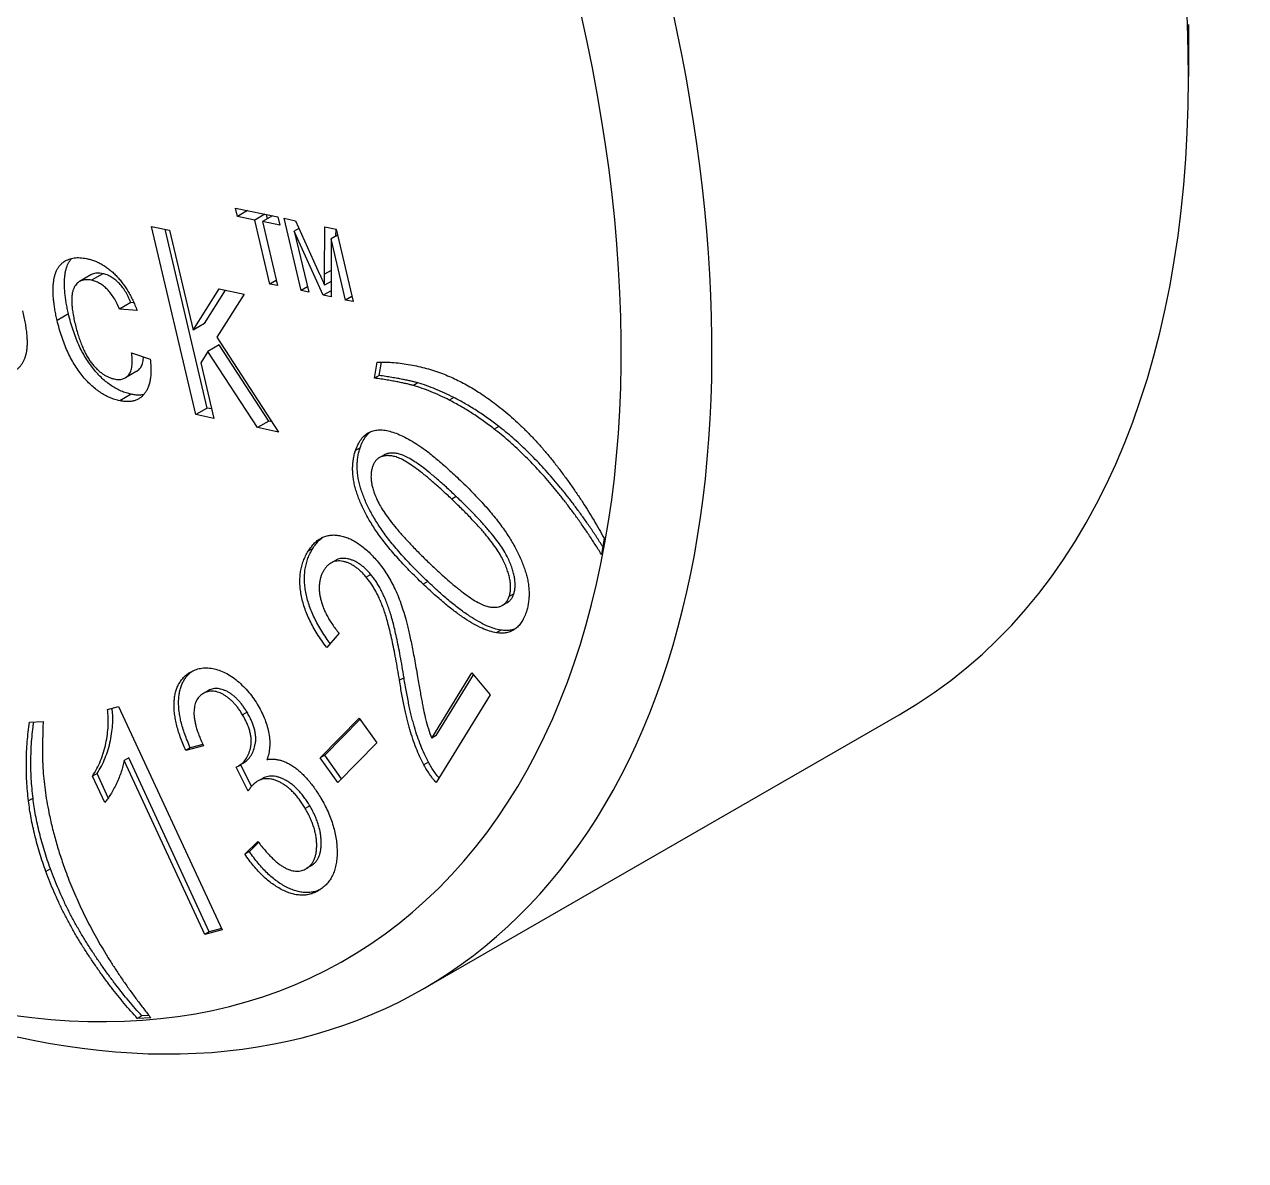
# Model space of a CAD drawing. Header units: millimetres. Extents: x 0 to 7722, y 0 to 5460.
# Drawn here: x 4578.02 to 4587.69, y 3543.35 to 3552.35 of the extents above; entities that cross this region are included whole.
import ezdxf

# ---------------------------------------------------------------- set-up
doc = ezdxf.new("R2010")
doc.units = ezdxf.units.MM
doc.header["$LTSCALE"] = 5
doc.layers.get('0').update_dxf_attribs({"linetype": 'CONTINUOUS'})

# ---------------------------------------------------------------- blocks, each defined once
blk = doc.blocks.new('RWFWFWEWEFWEFWEF')
for p, q in [((76.7337, -81.9145), (76.7337, -82.3282)), ((69.2058, -83.4346), (69.1903, -83.3685)), ((69.1903, -83.3685), (69.5252, -83.4393)), ((69.2856, -83.3887), (69.2058, -83.4346)), ((69.4229, -83.4177), (69.3431, -83.4636)), ((69.4428, -83.4538), (69.4348, -83.4202)), ((68.8766, -85.0039), (68.5255, -83.5144)), ((68.5255, -83.5144), (68.6683, -83.5446)), ((69.3431, -83.4636), (69.2058, -83.4346)), ((69.4625, -83.9704), (69.3431, -83.4636)), ((69.4833, -83.4304), (69.4035, -83.4764)), ((69.4035, -83.4764), (69.5229, -83.9831)), ((69.5407, -83.5054), (69.4035, -83.4764)), ((69.5252, -83.4393), (69.5407, -83.5054)), ((69.7096, -84.0226), (69.5746, -83.4497)), ((69.5746, -83.4497), (69.6654, -83.4689)), ((69.6654, -83.4689), (69.8559, -83.8911)), ((69.8946, -83.8928), (69.8963, -83.5177)), ((69.8963, -83.5177), (69.9863, -83.5367)), ((68.9664, -84.9521), (68.6329, -83.5371)), ((68.6683, -83.5446), (68.8545, -84.3346)), ((69.6927, -83.5293), (69.6557, -83.5506)), ((69.6557, -83.5506), (69.77, -84.0354)), ((69.8836, -84.0594), (69.6557, -83.5506)), ((69.9972, -83.583), (69.9467, -83.6121)), ((70.061, -84.0968), (69.9467, -83.6121)), ((69.9467, -83.6121), (69.9467, -84.0727)), ((69.9855, -83.5898), (69.9857, -83.5366)), ((69.9863, -83.5367), (70.1213, -84.1096)), ((68.0453, -83.8986), (67.9555, -83.9503)), ((68.1405, -83.8885), (68.0507, -83.9403)), ((69.9467, -83.8628), (69.8946, -83.8928)), ((68.8545, -84.3346), (69.0612, -84.0086)), ((69.0612, -84.0086), (69.2599, -84.0506)), ((69.5131, -83.9413), (69.4625, -83.9704)), ((69.5229, -83.9831), (69.4625, -83.9704)), ((69.7601, -83.9935), (69.7096, -84.0226)), ((69.9467, -83.9496), (69.895, -83.9793)), ((68.9443, -84.2829), (69.1115, -84.0193)), ((69.2599, -84.0506), (69.0434, -84.3916)), ((69.77, -84.0354), (69.7096, -84.0226)), ((69.9467, -84.023), (69.8836, -84.0594)), ((69.9467, -84.0727), (69.8836, -84.0594)), ((70.1115, -84.0677), (70.061, -84.0968)), ((70.1213, -84.1096), (70.061, -84.0968)), ((68.3619, -84.1168), (68.2721, -84.1685)), ((68.4104, -84.1796), (68.2721, -84.1685)), ((68.3859, -84.1187), (68.3619, -84.1168)), ((67.8678, -84.2068), (67.778, -84.2585)), ((68.9443, -84.2829), (68.8545, -84.3346)), ((69.0434, -84.3916), (69.5307, -85.1421)), ((69.0619, -84.4521), (68.9721, -84.5038)), ((69.4537, -85.0551), (69.0619, -84.4521)), ((68.3674, -84.5152), (68.5147, -84.5645)), ((68.9721, -84.5038), (68.9154, -84.5933)), ((69.3639, -85.1068), (68.9721, -84.5038)), ((70.2917, -84.7151), (70.3126, -84.5878)), ((70.3277, -84.6944), (70.3451, -84.5878)), ((68.408, -84.6612), (68.3182, -84.7129)), ((68.9154, -84.5933), (69.0193, -85.034)), ((70.3277, -84.6944), (70.2917, -84.7151)), ((70.634, -84.7533), (70.5981, -84.774)), ((68.3649, -84.8432), (68.2751, -84.8949)), ((70.9186, -84.8689), (70.8827, -84.8896)), ((68.9664, -84.9521), (68.8766, -85.0039)), ((69.0018, -84.9596), (68.9664, -84.9521)), ((69.0193, -85.034), (68.8766, -85.0039)), ((69.4537, -85.0551), (69.3639, -85.1068)), ((69.4775, -85.0602), (69.4537, -85.0551)), ((69.5307, -85.1421), (69.3639, -85.1068)), ((71.2741, -85.0975), (71.2382, -85.1182)), ((70.1768, -85.2665), (70.1409, -85.2871)), ((70.3641, -85.3245), (70.3282, -85.3452)), ((70.938, -85.6529), (70.902, -85.6736)), ((72.108, -85.9837), (72.0871, -86.111)), ((69.8021, -86.0642), (69.7662, -86.0849)), ((69.9817, -86.1587), (69.9458, -86.1794)), ((70.2615, -86.2708), (70.2256, -86.2915)), ((70.7122, -86.3264), (70.6763, -86.3471)), ((71.393, -86.4237), (71.3571, -86.4444)), ((71.3392, -86.4942), (71.3033, -86.5149)), ((71.2918, -86.7109), (71.2559, -86.7315)), ((70.0097, -86.7348), (69.9118, -86.8481)), ((70.5242, -87.0874), (70.4883, -87.1081)), ((70.743, -87.5654), (71.0615, -87.0499)), ((70.779, -87.5447), (71.0749, -87.0658)), ((71.0615, -87.0499), (71.2069, -87.2222)), ((68.9699, -87.1925), (68.934, -87.2132)), ((71.2069, -87.2222), (70.7776, -87.917)), ((68.1764, -87.3382), (68.265, -87.3147)), ((68.265, -87.3147), (69.0835, -89.084)), ((69.2814, -87.3602), (69.2455, -87.3809)), ((70.6735, -89.5526), (74.4452, -87.3807)), ((67.5593, -87.4387), (67.6669, -87.4342)), ((69.8608, -87.7207), (70.1693, -87.4075)), ((69.8968, -87.7), (70.1758, -87.4167)), ((70.1693, -87.4075), (70.3082, -87.6043)), ((70.779, -87.5447), (70.743, -87.5654)), ((68.9365, -87.6269), (68.7963, -87.6633)), ((68.8322, -87.6426), (68.7963, -87.6633)), ((68.9318, -87.6167), (68.8322, -87.6426)), ((70.3082, -87.6043), (69.9998, -87.9174)), ((68.3444, -87.7213), (68.3085, -87.742)), ((68.9462, -89.1206), (68.3085, -87.742)), ((68.9821, -89.0999), (68.3444, -87.7213)), ((69.2514, -87.7648), (69.2155, -87.7855)), ((69.3169, -87.9484), (69.2317, -87.7762)), ((69.8968, -87.7), (69.8608, -87.7207)), ((69.9998, -87.9174), (69.8608, -87.7207)), ((70.0292, -87.8875), (69.8968, -87.7)), ((70.7177, -87.7563), (70.6818, -87.777)), ((68.0939, -87.8463), (68.0579, -87.867)), ((68.1548, -88.0763), (68.0579, -87.867)), ((68.1832, -88.0394), (68.0939, -87.8463)), ((69.2891, -87.9855), (69.1949, -87.7951)), ((69.3951, -87.8898), (69.3591, -87.9105)), ((67.587, -88.0422), (67.5511, -88.0629)), ((69.7779, -88.1016), (69.742, -88.1223)), ((69.2639, -88.484), (69.3663, -88.3832)), ((69.2998, -88.4633), (69.3727, -88.3915)), ((69.2998, -88.4633), (69.2639, -88.484)), ((67.7252, -88.6015), (67.6892, -88.6221)), ((69.7874, -88.5779), (69.7515, -88.5986)), ((69.0835, -89.084), (68.9462, -89.1206)), ((68.9821, -89.0999), (68.9462, -89.1206)), ((69.079, -89.0741), (68.9821, -89.0999)), ((68.4486, -89.7644), (68.4127, -89.7851)), ((68.5202, -89.7806), (68.4127, -89.7851)), ((68.5054, -89.7621), (68.4486, -89.7644))]:
    blk.add_line(p, q)
for centre, major_axis, start_param, end_param in [((68.9568, -77.8498), (-5.4885, 9.5309), 3.141593, 6.283185), ((65.1851, -80.0218), (-5.4885, 9.5309), 2.354261, 7.070517), ((64.8258, -80.2286), (-5.2349, 9.0906), 1.877073, 7.547705)]:
    blk.add_ellipse(centre, major_axis=major_axis, ratio=0.578093, start_param=start_param, end_param=end_param)
for points, knots in [([(67.778, -84.2585), (67.7747, -84.2442), (67.7683, -84.216), (67.7605, -84.1747), (67.7543, -84.1351), (67.7499, -84.0972), (67.7469, -84.0608), (67.7461, -84.0263), (67.7464, -83.9931), (67.7486, -83.9619), (67.7524, -83.9325), (67.7585, -83.9057), (67.7661, -83.8809), (67.7759, -83.8586), (67.7875, -83.8387), (67.8011, -83.8211), (67.8161, -83.8054), (67.8391, -83.7886), (67.8708, -83.7725), (67.9133, -83.7622), (67.9595, -83.7599), (67.9926, -83.7654), (68.0093, -83.7682)], [0, 0, 0, 0, 0.050683, 0.100049, 0.147846, 0.194185, 0.239529, 0.283756, 0.327154, 0.369628, 0.411021, 0.451396, 0.491122, 0.52987, 0.568689, 0.607354, 0.646343, 0.685511, 0.763893, 0.841567, 0.91997, 1, 1, 1, 1]), ([(67.8678, -84.2068), (67.8645, -84.1925), (67.8581, -84.1643), (67.8503, -84.123), (67.8441, -84.0834), (67.8397, -84.0455), (67.8367, -84.0091), (67.8359, -83.9746), (67.8362, -83.9414), (67.8384, -83.9102), (67.8422, -83.8808), (67.8483, -83.854), (67.8559, -83.8292), (67.8657, -83.8069), (67.8773, -83.787), (67.8869, -83.7745), (67.8924, -83.7683), (67.893, -83.7675)], [0, 0, 0, 0, 0.0506829, 0.1000489, 0.1478461, 0.1941846, 0.239529, 0.2837564, 0.3271544, 0.369628, 0.4110209, 0.4513961, 0.491122, 0.5298697, 0.5686892, 0.6073537, 0.6126113, 0.6126113, 0.6126113, 0.6126113]), ([(68.0093, -83.7682), (68.02, -83.7707), (68.041, -83.7757), (68.0725, -83.7864), (68.1032, -83.7993), (68.133, -83.8151), (68.1621, -83.833), (68.1904, -83.8538), (68.2178, -83.877), (68.2443, -83.9025), (68.2697, -83.9302), (68.2937, -83.9601), (68.3166, -83.9918), (68.338, -84.0256), (68.3585, -84.0613), (68.3771, -84.099), (68.395, -84.1386), (68.4052, -84.1657), (68.4104, -84.1796)], [0, 0, 0, 0, 0.070795, 0.138932, 0.203763, 0.266772, 0.328277, 0.388476, 0.447704, 0.506488, 0.565368, 0.623845, 0.682428, 0.742426, 0.803497, 0.866801, 0.93206, 1, 1, 1, 1]), ([(68.1405, -83.8885), (68.1325, -83.8871), (68.1167, -83.8842), (68.0947, -83.8841), (68.0743, -83.8863), (68.0581, -83.8919), (68.0488, -83.8965), (68.0453, -83.8986)], [0, 0, 0, 0, 0.0583951, 0.1140993, 0.1680961, 0.2212751, 0.2552236, 0.2552236, 0.2552236, 0.2552236]), ([(68.3619, -84.1168), (68.3551, -84.101), (68.342, -84.0708), (68.3181, -84.0285), (68.2924, -83.991), (68.2642, -83.9593), (68.2346, -83.9328), (68.2038, -83.9123), (68.172, -83.8966), (68.1512, -83.8913), (68.1405, -83.8885)], [0, 0, 0, 0, 0.142618, 0.272767, 0.396428, 0.515358, 0.632436, 0.750764, 0.871344, 1, 1, 1, 1]), ([(69.8559, -83.8911), (69.858, -83.8959), (69.8621, -83.9052), (69.8681, -83.9185), (69.8737, -83.9309), (69.8787, -83.9424), (69.8834, -83.9529), (69.8876, -83.9626), (69.8915, -83.9712), (69.8939, -83.9767), (69.895, -83.9793)], [0, 0, 0, 0, 0.162526, 0.314315, 0.454978, 0.584519, 0.704567, 0.813495, 0.911681, 1, 1, 1, 1]), ([(69.895, -83.9793), (69.895, -83.9768), (69.8949, -83.9712), (69.8948, -83.9626), (69.8946, -83.953), (69.8947, -83.9427), (69.8946, -83.9314), (69.8945, -83.9193), (69.8946, -83.9064), (69.8946, -83.8974), (69.8946, -83.8928)], [0, 0, 0, 0, 0.089205, 0.189833, 0.299233, 0.419261, 0.549207, 0.689074, 0.839579, 1, 1, 1, 1]), ([(68.0507, -83.9403), (68.0427, -83.9388), (68.0269, -83.936), (68.0049, -83.9358), (67.9845, -83.9381), (67.9662, -83.9444), (67.9495, -83.9533), (67.9348, -83.9656), (67.9219, -83.9809), (67.911, -83.9996), (67.9023, -84.0218), (67.8963, -84.0478), (67.8938, -84.0782), (67.8929, -84.1116), (67.8957, -84.1494), (67.9008, -84.1907), (67.9086, -84.2358), (67.9158, -84.2673), (67.9195, -84.2836)], [0, 0, 0, 0, 0.058395, 0.114099, 0.168096, 0.221275, 0.273929, 0.326922, 0.380166, 0.435421, 0.492262, 0.552013, 0.615047, 0.681727, 0.753128, 0.830029, 0.912206, 1, 1, 1, 1]), ([(68.2721, -84.1685), (68.2653, -84.1527), (68.2522, -84.1225), (68.2283, -84.0802), (68.2026, -84.0427), (68.1744, -84.011), (68.1448, -83.9846), (68.114, -83.964), (68.0822, -83.9484), (68.0614, -83.943), (68.0507, -83.9403)], [0, 0, 0, 0, 0.142618, 0.272767, 0.396428, 0.515358, 0.632436, 0.750764, 0.871344, 1, 1, 1, 1]), ([(67.504, -84.1822), (67.5078, -84.1991), (67.5154, -84.2319), (67.5244, -84.2793), (67.5315, -84.3237), (67.5367, -84.365), (67.5395, -84.4032), (67.5405, -84.4384), (67.5391, -84.4705), (67.5358, -84.4998), (67.5305, -84.5265), (67.5233, -84.5509), (67.5147, -84.5737), (67.5042, -84.5942), (67.4921, -84.6129), (67.4783, -84.6297), (67.4628, -84.6445), (67.4399, -84.6615), (67.4083, -84.6778), (67.3659, -84.6885), (67.3196, -84.6907), (67.2864, -84.6852), (67.2696, -84.6824)], [0, 0, 0, 0, 0.058698, 0.114042, 0.166463, 0.216071, 0.262728, 0.306876, 0.348818, 0.388675, 0.427002, 0.46511, 0.502535, 0.539692, 0.577048, 0.61431, 0.652436, 0.690862, 0.76791, 0.844221, 0.92114, 1, 1, 1, 1]), ([(68.2751, -84.8949), (68.2616, -84.8916), (68.235, -84.885), (68.1951, -84.8704), (68.156, -84.8513), (68.118, -84.8282), (68.0808, -84.8011), (68.0447, -84.7694), (68.0093, -84.734), (67.9753, -84.6945), (67.9428, -84.6513), (67.9124, -84.6045), (67.884, -84.5547), (67.8582, -84.5015), (67.8346, -84.4453), (67.8132, -84.3858), (67.794, -84.323), (67.7834, -84.2804), (67.778, -84.2585)], [0, 0, 0, 0, 0.06395, 0.125495, 0.184553, 0.242023, 0.298544, 0.354978, 0.411633, 0.469612, 0.528372, 0.587935, 0.649204, 0.712555, 0.778766, 0.848384, 0.922231, 1, 1, 1, 1]), ([(68.3649, -84.8432), (68.3514, -84.8398), (68.3249, -84.8333), (68.2849, -84.8187), (68.2458, -84.7996), (68.2078, -84.7765), (68.1706, -84.7494), (68.1345, -84.7177), (68.0991, -84.6823), (68.0651, -84.6427), (68.0326, -84.5995), (68.0022, -84.5528), (67.9738, -84.503), (67.948, -84.4498), (67.9244, -84.3936), (67.903, -84.334), (67.8838, -84.2713), (67.8732, -84.2287), (67.8678, -84.2068)], [0, 0, 0, 0, 0.06395, 0.125495, 0.184553, 0.242023, 0.298544, 0.354978, 0.411633, 0.469612, 0.528372, 0.587935, 0.649204, 0.712555, 0.778766, 0.848384, 0.922231, 1, 1, 1, 1]), ([(67.9195, -84.2836), (67.9236, -84.3003), (67.9314, -84.3323), (67.9453, -84.3792), (67.9599, -84.423), (67.9758, -84.4637), (67.9927, -84.5012), (68.0105, -84.5357), (68.0296, -84.5672), (68.0499, -84.5953), (68.0708, -84.6205), (68.0921, -84.6434), (68.114, -84.6633), (68.1364, -84.6807), (68.1591, -84.6952), (68.1824, -84.7068), (68.2061, -84.7163), (68.2217, -84.7201), (68.2297, -84.722)], [0, 0, 0, 0, 0.089992, 0.17325, 0.251114, 0.324038, 0.391335, 0.45408, 0.513683, 0.570574, 0.625059, 0.678175, 0.730619, 0.782182, 0.834516, 0.887824, 0.942832, 1, 1, 1, 1]), ([(68.2297, -84.722), (68.236, -84.7232), (68.2484, -84.7256), (68.266, -84.7263), (68.2824, -84.7253), (68.2976, -84.7223), (68.3114, -84.7169), (68.3241, -84.7097), (68.3357, -84.7005), (68.3456, -84.6888), (68.3545, -84.6755), (68.3611, -84.6591), (68.3665, -84.6408), (68.3701, -84.6202), (68.3722, -84.5973), (68.3722, -84.572), (68.371, -84.5447), (68.3686, -84.5252), (68.3674, -84.5152)], [0, 0, 0, 0, 0.063436, 0.125047, 0.185165, 0.242744, 0.299945, 0.356986, 0.413675, 0.470983, 0.529005, 0.58841, 0.649227, 0.712623, 0.77912, 0.848934, 0.922015, 1, 1, 1, 1]), ([(68.5147, -84.5645), (68.5163, -84.5793), (68.5195, -84.6085), (68.5209, -84.65), (68.5197, -84.6886), (68.5156, -84.724), (68.5092, -84.7567), (68.4995, -84.786), (68.4873, -84.8126), (68.4723, -84.8357), (68.4552, -84.856), (68.4354, -84.8722), (68.414, -84.8855), (68.3901, -84.8945), (68.3644, -84.9002), (68.3366, -84.9023), (68.3066, -84.9005), (68.2857, -84.8968), (68.2751, -84.8949)], [0, 0, 0, 0, 0.07039, 0.138263, 0.204031, 0.267141, 0.328871, 0.390194, 0.450794, 0.511211, 0.57164, 0.631066, 0.69052, 0.750118, 0.81017, 0.871607, 0.934853, 1, 1, 1, 1]), ([(68.408, -84.6612), (68.41, -84.6601), (68.416, -84.6563), (68.4255, -84.6487), (68.4354, -84.6371), (68.4443, -84.6238), (68.4509, -84.6074), (68.4563, -84.5891), (68.4598, -84.5687), (68.4612, -84.5542), (68.4615, -84.5467)], [0.3305138, 0.3305138, 0.3305138, 0.3305138, 0.3569861, 0.4136746, 0.4709828, 0.5290049, 0.5884102, 0.6492267, 0.7126229, 0.7765332, 0.7765332, 0.7765332, 0.7765332]), ([(70.3126, -84.5878), (70.3345, -84.5878), (70.3779, -84.5877), (70.4438, -84.5922), (70.5089, -84.5985), (70.5737, -84.6084), (70.6381, -84.6218), (70.7019, -84.6375), (70.7654, -84.6566), (70.8079, -84.6719), (70.8289, -84.6795)], [0, 0, 0, 0, 0.134118, 0.265535, 0.394, 0.519581, 0.642988, 0.763887, 0.883003, 1, 1, 1, 1]), ([(70.8289, -84.6795), (70.8469, -84.6867), (70.8829, -84.701), (70.9372, -84.7257), (70.9918, -84.7537), (71.0464, -84.7844), (71.1014, -84.8173), (71.1566, -84.8536), (71.2119, -84.8927), (71.2488, -84.9208), (71.2672, -84.9348)], [0, 0, 0, 0, 0.123922, 0.248134, 0.371766, 0.496146, 0.620671, 0.745975, 0.872908, 1, 1, 1, 1]), ([(70.5981, -84.774), (70.5899, -84.7717), (70.5721, -84.7666), (70.5436, -84.7595), (70.5112, -84.753), (70.4749, -84.7455), (70.4347, -84.7381), (70.3905, -84.7304), (70.3424, -84.7227), (70.309, -84.7177), (70.2917, -84.7151)], [0, 0, 0, 0, 0.078339, 0.170499, 0.275659, 0.393858, 0.525117, 0.67032, 0.828611, 1, 1, 1, 1]), ([(70.634, -84.7533), (70.6258, -84.751), (70.608, -84.7459), (70.5795, -84.7388), (70.5472, -84.7323), (70.5108, -84.7248), (70.4706, -84.7174), (70.4264, -84.7098), (70.3783, -84.702), (70.345, -84.697), (70.3277, -84.6944)], [0, 0, 0, 0, 0.078339, 0.170499, 0.275659, 0.393858, 0.525117, 0.67032, 0.828611, 1, 1, 1, 1]), ([(70.8827, -84.8896), (70.8585, -84.8775), (70.8103, -84.8534), (70.7387, -84.8226), (70.6678, -84.7953), (70.6213, -84.7811), (70.5981, -84.774)], [0, 0, 0, 0, 0.252132, 0.502817, 0.751632, 1, 1, 1, 1]), ([(70.9186, -84.8689), (70.8945, -84.8568), (70.8463, -84.8327), (70.7746, -84.8019), (70.7037, -84.7746), (70.6572, -84.7604), (70.634, -84.7533)], [0, 0, 0, 0, 0.252132, 0.502817, 0.751632, 1, 1, 1, 1]), ([(68.4631, -84.8463), (68.4601, -84.8469), (68.4483, -84.849), (68.4264, -84.8506), (68.3964, -84.8487), (68.3755, -84.845), (68.3649, -84.8432)], [0.7895828, 0.7895828, 0.7895828, 0.7895828, 0.8101705, 0.871607, 0.9348526, 1, 1, 1, 1]), ([(71.2741, -85.0975), (71.2448, -85.0752), (71.1861, -85.0307), (71.0973, -84.9711), (71.008, -84.9165), (70.9485, -84.8848), (70.9186, -84.8689)], [0, 0, 0, 0, 0.24976, 0.499086, 0.748816, 1, 1, 1, 1]), ([(71.2382, -85.1182), (71.2088, -85.0959), (71.1502, -85.0514), (71.0614, -84.9918), (70.9721, -84.9372), (70.9126, -84.9055), (70.8827, -84.8896)], [0, 0, 0, 0, 0.24976, 0.499086, 0.748816, 1, 1, 1, 1]), ([(71.2672, -84.9348), (71.2881, -84.9513), (71.3298, -84.9844), (71.3913, -85.038), (71.4518, -85.0941), (71.5111, -85.153), (71.5698, -85.2142), (71.6269, -85.279), (71.6833, -85.3459), (71.738, -85.4157), (71.7915, -85.4865), (71.8428, -85.5581), (71.8925, -85.6289), (71.9398, -85.7), (71.9849, -85.7711), (72.0283, -85.8419), (72.069, -85.9128), (72.0951, -85.9602), (72.108, -85.9837)], [0, 0, 0, 0, 0.06432, 0.128594, 0.192206, 0.255932, 0.31974, 0.383721, 0.448067, 0.512924, 0.577567, 0.641068, 0.703384, 0.764474, 0.824812, 0.883988, 0.942438, 1, 1, 1, 1]), ([(70.1409, -85.2871), (70.147, -85.2709), (70.1589, -85.2393), (70.1827, -85.1996), (70.211, -85.1685), (70.2433, -85.1455), (70.2797, -85.1308), (70.3199, -85.1245), (70.3636, -85.1252), (70.4112, -85.1351), (70.4621, -85.1518), (70.5164, -85.1752), (70.5741, -85.2063), (70.6246, -85.2367), (70.6673, -85.2654), (70.702, -85.291), (70.739, -85.3194), (70.7782, -85.3519), (70.8196, -85.3868), (70.8632, -85.4257), (70.9091, -85.4671), (70.9403, -85.4967), (70.9562, -85.5118)], [0, 0, 0, 0, 0.057297, 0.111309, 0.163222, 0.213853, 0.263422, 0.313214, 0.363555, 0.415759, 0.470255, 0.527522, 0.588049, 0.652309, 0.68643, 0.723239, 0.762676, 0.804671, 0.849635, 0.896841, 0.947064, 1, 1, 1, 1]), ([(70.1768, -85.2665), (70.1829, -85.2502), (70.1948, -85.2186), (70.2186, -85.1789), (70.2412, -85.1541), (70.2555, -85.1424), (70.2595, -85.1394)], [0, 0, 0, 0, 0.0572969, 0.1113088, 0.163222, 0.1821202, 0.1821202, 0.1821202, 0.1821202]), ([(72.0871, -86.111), (72.0705, -86.0845), (72.0374, -86.032), (71.9869, -85.9549), (71.936, -85.8801), (71.8847, -85.8078), (71.8329, -85.7378), (71.7809, -85.6699), (71.7283, -85.6045), (71.6755, -85.5411), (71.6222, -85.4801), (71.5684, -85.4215), (71.5144, -85.365), (71.4599, -85.3111), (71.4051, -85.2591), (71.3499, -85.21), (71.2943, -85.1624), (71.2569, -85.1329), (71.2382, -85.1182)], [0, 0, 0, 0, 0.068789, 0.136327, 0.202828, 0.26836, 0.332586, 0.396205, 0.459068, 0.521049, 0.582426, 0.643282, 0.703481, 0.763326, 0.822671, 0.882082, 0.940913, 1, 1, 1, 1]), ([(72.0972, -86.0493), (72.0891, -86.0365), (72.0645, -85.9978), (72.0228, -85.9342), (71.9719, -85.8594), (71.9206, -85.7871), (71.8688, -85.7171), (71.8168, -85.6492), (71.7642, -85.5838), (71.7114, -85.5204), (71.6581, -85.4594), (71.6043, -85.4009), (71.5503, -85.3444), (71.4959, -85.2904), (71.4411, -85.2384), (71.3858, -85.1893), (71.3302, -85.1417), (71.2928, -85.1122), (71.2741, -85.0975)], [0.0354636, 0.0354636, 0.0354636, 0.0354636, 0.0687892, 0.1363267, 0.202828, 0.2683603, 0.3325858, 0.3962053, 0.4590676, 0.5210487, 0.5824256, 0.6432822, 0.7034807, 0.7633261, 0.8226713, 0.8820817, 0.940913, 1, 1, 1, 1]), ([(70.7122, -86.3264), (70.6931, -86.3081), (70.656, -86.2724), (70.6024, -86.2186), (70.5522, -86.166), (70.5053, -86.1147), (70.4616, -86.0646), (70.4213, -86.0157), (70.3846, -85.968), (70.3508, -85.9217), (70.3201, -85.8761), (70.292, -85.8312), (70.2665, -85.7868), (70.2432, -85.743), (70.2229, -85.6995), (70.2049, -85.6566), (70.1891, -85.6142), (70.1762, -85.5724), (70.166, -85.5312), (70.1584, -85.4906), (70.1543, -85.4511), (70.1528, -85.4122), (70.1545, -85.3745), (70.1585, -85.337), (70.1662, -85.3009), (70.1732, -85.2781), (70.1768, -85.2665)], [0, 0, 0, 0, 0.063294, 0.123408, 0.180164, 0.234267, 0.285371, 0.333769, 0.379162, 0.422049, 0.462787, 0.50234, 0.540198, 0.576911, 0.61282, 0.647948, 0.682189, 0.71629, 0.749917, 0.783621, 0.817756, 0.851952, 0.887127, 0.923422, 0.961064, 1, 1, 1, 1]), ([(70.6763, -86.3471), (70.6572, -86.3288), (70.6201, -86.293), (70.5665, -86.2393), (70.5163, -86.1866), (70.4694, -86.1353), (70.4257, -86.0853), (70.3854, -86.0364), (70.3486, -85.9886), (70.3149, -85.9424), (70.2842, -85.8967), (70.2561, -85.8519), (70.2305, -85.8075), (70.2073, -85.7637), (70.187, -85.7202), (70.1689, -85.6773), (70.1532, -85.6349), (70.1403, -85.5931), (70.1301, -85.5519), (70.1224, -85.5113), (70.1184, -85.4717), (70.1168, -85.4329), (70.1186, -85.3951), (70.1226, -85.3577), (70.1302, -85.3216), (70.1373, -85.2987), (70.1409, -85.2871)], [0, 0, 0, 0, 0.063294, 0.123408, 0.180164, 0.234267, 0.285371, 0.333769, 0.379162, 0.422049, 0.462787, 0.50234, 0.540198, 0.576911, 0.61282, 0.647948, 0.682189, 0.71629, 0.749917, 0.783621, 0.817756, 0.851952, 0.887127, 0.923422, 0.961064, 1, 1, 1, 1]), ([(70.902, -85.6736), (70.8759, -85.649), (70.8258, -85.602), (70.7533, -85.5374), (70.6869, -85.4815), (70.6264, -85.4345), (70.572, -85.3961), (70.5236, -85.3669), (70.4812, -85.3455), (70.4444, -85.3341), (70.4124, -85.3291), (70.3838, -85.3289), (70.3579, -85.3325), (70.3351, -85.3406), (70.3152, -85.3529), (70.2986, -85.37), (70.2847, -85.391), (70.278, -85.4081), (70.2747, -85.4168)], [0, 0, 0, 0, 0.116091, 0.222612, 0.318615, 0.405199, 0.482658, 0.550527, 0.610382, 0.662533, 0.709782, 0.754722, 0.797347, 0.838675, 0.87844, 0.918429, 0.958551, 1, 1, 1, 1]), ([(70.938, -85.6529), (70.9118, -85.6283), (70.8618, -85.5813), (70.7893, -85.5167), (70.7228, -85.4608), (70.6624, -85.4138), (70.6079, -85.3754), (70.5595, -85.3462), (70.5171, -85.3248), (70.4803, -85.3134), (70.4483, -85.3084), (70.4197, -85.3082), (70.3938, -85.3118), (70.3758, -85.3182), (70.3664, -85.3232), (70.3641, -85.3245)], [0, 0, 0, 0, 0.1160907, 0.2226122, 0.3186154, 0.4051987, 0.4826577, 0.5505266, 0.6103816, 0.6625327, 0.7097821, 0.7547219, 0.7973468, 0.8386745, 0.8524679, 0.8524679, 0.8524679, 0.8524679]), ([(70.2747, -85.4168), (70.2719, -85.4258), (70.2665, -85.4435), (70.2631, -85.4734), (70.2621, -85.5041), (70.2649, -85.5365), (70.2714, -85.5705), (70.2815, -85.6058), (70.2942, -85.6425), (70.3055, -85.6671), (70.3112, -85.6797)], [0, 0, 0, 0, 0.129417, 0.254181, 0.374858, 0.495196, 0.615873, 0.739081, 0.866427, 1, 1, 1, 1]), ([(70.9562, -85.5118), (70.9751, -85.53), (71.0119, -85.5655), (71.0652, -85.6189), (71.1151, -85.6713), (71.1618, -85.7223), (71.2052, -85.7719), (71.2452, -85.8206), (71.2821, -85.8681), (71.3158, -85.9145), (71.3466, -85.9601), (71.3747, -86.005), (71.4003, -86.0495), (71.4233, -86.0934), (71.4442, -86.1368), (71.4621, -86.1796), (71.4777, -86.222), (71.4911, -86.264), (71.5012, -86.3053), (71.509, -86.3461), (71.513, -86.3857), (71.5146, -86.4247), (71.513, -86.4627), (71.5084, -86.4997), (71.5015, -86.5367), (71.4942, -86.5595), (71.4905, -86.5712)], [0, 0, 0, 0, 0.062693, 0.12244, 0.179239, 0.232967, 0.283694, 0.331712, 0.377332, 0.420253, 0.461022, 0.500606, 0.538493, 0.575505, 0.611263, 0.646417, 0.680685, 0.714844, 0.748792, 0.782522, 0.816684, 0.851191, 0.886394, 0.922841, 0.960625, 1, 1, 1, 1]), ([(71.393, -86.4237), (71.3956, -86.4145), (71.4008, -86.3964), (71.4043, -86.3658), (71.404, -86.3329), (71.3998, -86.2979), (71.3921, -86.261), (71.3805, -86.2219), (71.365, -86.1807), (71.3458, -86.1368), (71.3207, -86.0896), (71.2879, -86.0392), (71.2481, -85.9845), (71.2004, -85.9261), (71.1456, -85.8631), (71.0832, -85.7964), (71.0133, -85.7253), (70.9639, -85.6778), (70.938, -85.6529)], [0, 0, 0, 0, 0.040747, 0.080629, 0.120535, 0.160441, 0.201459, 0.244188, 0.289217, 0.337052, 0.389779, 0.449844, 0.5179, 0.595341, 0.682022, 0.77823, 0.883879, 1, 1, 1, 1]), ([(70.3112, -85.6797), (70.3199, -85.6967), (70.3384, -85.7329), (70.3735, -85.7873), (70.4155, -85.8452), (70.4642, -85.9071), (70.5207, -85.9717), (70.584, -86.0402), (70.6546, -86.1124), (70.7044, -86.1604), (70.7305, -86.1854)], [0, 0, 0, 0, 0.083923, 0.178494, 0.283674, 0.400855, 0.530978, 0.673711, 0.829809, 1, 1, 1, 1]), ([(71.3571, -86.4444), (71.3597, -86.4352), (71.3649, -86.417), (71.3684, -86.3865), (71.3681, -86.3536), (71.3639, -86.3186), (71.3562, -86.2817), (71.3446, -86.2426), (71.3291, -86.2014), (71.3099, -86.1575), (71.2848, -86.1102), (71.252, -86.0598), (71.2121, -86.0052), (71.1645, -85.9468), (71.1097, -85.8838), (71.0472, -85.8171), (70.9774, -85.746), (70.9279, -85.6984), (70.902, -85.6736)], [0, 0, 0, 0, 0.040747, 0.080629, 0.120535, 0.160441, 0.201459, 0.244188, 0.289217, 0.337052, 0.389779, 0.449844, 0.5179, 0.595341, 0.682022, 0.77823, 0.883879, 1, 1, 1, 1]), ([(69.7662, -86.0849), (69.7741, -86.073), (69.7895, -86.0496), (69.8157, -86.0201), (69.8437, -85.9961), (69.8739, -85.978), (69.9055, -85.9648), (69.9394, -85.9582), (69.975, -85.9567), (70.0122, -85.9608), (70.0502, -85.9703), (70.0882, -85.984), (70.126, -86.0026), (70.1635, -86.0257), (70.2009, -86.053), (70.238, -86.0851), (70.2749, -86.1217), (70.2986, -86.1488), (70.3107, -86.1625)], [0, 0, 0, 0, 0.074835, 0.146131, 0.214088, 0.279857, 0.343245, 0.405541, 0.46675, 0.528402, 0.589036, 0.647952, 0.705819, 0.762783, 0.820279, 0.878741, 0.938236, 1, 1, 1, 1]), ([(69.8021, -86.0642), (69.81, -86.0523), (69.8254, -86.029), (69.8516, -85.9994), (69.871, -85.9828), (69.8813, -85.9754), (69.8817, -85.9751)], [0, 0, 0, 0, 0.0748352, 0.1461311, 0.2140884, 0.2168199, 0.2168199, 0.2168199, 0.2168199]), ([(69.9118, -86.8481), (69.8985, -86.8301), (69.8727, -86.7949), (69.8372, -86.7409), (69.8057, -86.6877), (69.7785, -86.6349), (69.7548, -86.583), (69.7355, -86.5316), (69.7207, -86.4811), (69.7094, -86.4314), (69.7023, -86.3829), (69.6991, -86.3355), (69.7, -86.2897), (69.7054, -86.2457), (69.7145, -86.203), (69.7276, -86.1617), (69.7445, -86.1215), (69.7588, -86.0973), (69.7662, -86.0849)], [0, 0, 0, 0, 0.070947, 0.1383, 0.202825, 0.264475, 0.324497, 0.382849, 0.440251, 0.497858, 0.555477, 0.61328, 0.672381, 0.73264, 0.795193, 0.860138, 0.928481, 1, 1, 1, 1]), ([(69.9394, -86.8161), (69.9289, -86.8018), (69.906, -86.7703), (69.8732, -86.7202), (69.8416, -86.667), (69.8144, -86.6142), (69.7908, -86.5623), (69.7714, -86.5109), (69.7566, -86.4604), (69.7453, -86.4107), (69.7383, -86.3622), (69.735, -86.3148), (69.7359, -86.269), (69.7414, -86.225), (69.7504, -86.1823), (69.7635, -86.141), (69.7804, -86.1009), (69.7948, -86.0766), (69.8021, -86.0642)], [0.0148097, 0.0148097, 0.0148097, 0.0148097, 0.0709474, 0.1383001, 0.2028246, 0.2644747, 0.3244975, 0.3828491, 0.4402513, 0.497858, 0.5554767, 0.6132798, 0.6723815, 0.7326398, 0.7951927, 0.8601377, 0.9284813, 1, 1, 1, 1]), ([(70.2256, -86.2915), (70.2182, -86.283), (70.2035, -86.2661), (70.1806, -86.2433), (70.1575, -86.2233), (70.1342, -86.2066), (70.1108, -86.1918), (70.0872, -86.1805), (70.0634, -86.1717), (70.0397, -86.1657), (70.0165, -86.1628), (69.9944, -86.1632), (69.9738, -86.1672), (69.9543, -86.1743), (69.9362, -86.1849), (69.9191, -86.1983), (69.9035, -86.2156), (69.8945, -86.2292), (69.8899, -86.2362)], [0, 0, 0, 0, 0.062214, 0.123406, 0.182752, 0.240961, 0.299247, 0.358447, 0.418727, 0.480654, 0.543391, 0.605482, 0.666924, 0.729743, 0.793915, 0.859669, 0.928324, 1, 1, 1, 1]), ([(70.2615, -86.2708), (70.2541, -86.2623), (70.2394, -86.2455), (70.2165, -86.2226), (70.1934, -86.2026), (70.1701, -86.1859), (70.1468, -86.1711), (70.1231, -86.1598), (70.0994, -86.151), (70.0756, -86.145), (70.0524, -86.1421), (70.0304, -86.1425), (70.0097, -86.1465), (69.9936, -86.1523), (69.9846, -86.1571), (69.9817, -86.1587)], [0, 0, 0, 0, 0.0622143, 0.1234064, 0.1827519, 0.2409613, 0.2992471, 0.3584465, 0.4187265, 0.4806539, 0.5433907, 0.6054816, 0.6669238, 0.7297434, 0.7606689, 0.7606689, 0.7606689, 0.7606689]), ([(70.3107, -86.1625), (70.3228, -86.1774), (70.3471, -86.2073), (70.3805, -86.256), (70.4121, -86.307), (70.4413, -86.3614), (70.4685, -86.42), (70.4937, -86.4836), (70.5172, -86.5525), (70.5351, -86.6136), (70.549, -86.667), (70.5599, -86.7124), (70.5712, -86.7625), (70.5828, -86.8172), (70.5948, -86.8766), (70.6066, -86.9404), (70.6194, -87.0092), (70.6275, -87.0564), (70.6316, -87.0809)], [0, 0, 0, 0, 0.056797, 0.113707, 0.17121, 0.229993, 0.291701, 0.358851, 0.431114, 0.509284, 0.552462, 0.600961, 0.654428, 0.713266, 0.777111, 0.846, 0.920275, 1, 1, 1, 1]), ([(70.7305, -86.1854), (70.7565, -86.2099), (70.8063, -86.2569), (70.8787, -86.3211), (70.945, -86.377), (71.0053, -86.424), (71.0597, -86.4618), (71.108, -86.4918), (71.1505, -86.5123), (71.1875, -86.5245), (71.2195, -86.5291), (71.2484, -86.5304), (71.2742, -86.527), (71.297, -86.5193), (71.3166, -86.5068), (71.3336, -86.4907), (71.3472, -86.4698), (71.3538, -86.4529), (71.3571, -86.4444)], [0, 0, 0, 0, 0.11614, 0.222457, 0.318771, 0.405636, 0.482822, 0.55104, 0.611001, 0.663752, 0.711553, 0.756131, 0.798796, 0.839743, 0.879637, 0.919287, 0.958976, 1, 1, 1, 1]), ([(69.8899, -86.2362), (69.8854, -86.244), (69.8766, -86.2592), (69.8664, -86.2847), (69.8586, -86.3111), (69.8541, -86.339), (69.8522, -86.3682), (69.8529, -86.3985), (69.8566, -86.4302), (69.863, -86.463), (69.8723, -86.4964), (69.8836, -86.5302), (69.8982, -86.5641), (69.9153, -86.5981), (69.935, -86.6324), (69.9574, -86.6666), (69.9823, -86.7013), (70.0004, -86.7234), (70.0097, -86.7348)], [0, 0, 0, 0, 0.068005, 0.13372, 0.19622, 0.257148, 0.316016, 0.37425, 0.432959, 0.49161, 0.550896, 0.609505, 0.668965, 0.730669, 0.79302, 0.858883, 0.927891, 1, 1, 1, 1]), ([(70.4883, -87.1081), (70.4834, -87.0786), (70.474, -87.0217), (70.4595, -86.9391), (70.4448, -86.8624), (70.4298, -86.7916), (70.4152, -86.7269), (70.4007, -86.6684), (70.3862, -86.6158), (70.3712, -86.5686), (70.3559, -86.5254), (70.3398, -86.4853), (70.3231, -86.4473), (70.3051, -86.4116), (70.2867, -86.3782), (70.2673, -86.3469), (70.2471, -86.318), (70.2327, -86.3003), (70.2256, -86.2915)], [0, 0, 0, 0, 0.108719, 0.209947, 0.30325, 0.389108, 0.467156, 0.53745, 0.600091, 0.65566, 0.70599, 0.753887, 0.799442, 0.842598, 0.884253, 0.923889, 0.962438, 1, 1, 1, 1]), ([(70.5242, -87.0874), (70.5193, -87.0579), (70.51, -87.001), (70.4954, -86.9184), (70.4807, -86.8417), (70.4658, -86.7709), (70.4511, -86.7062), (70.4367, -86.6477), (70.4221, -86.5951), (70.4071, -86.5479), (70.3919, -86.5047), (70.3757, -86.4646), (70.3591, -86.4266), (70.3411, -86.391), (70.3227, -86.3575), (70.3032, -86.3262), (70.283, -86.2973), (70.2686, -86.2796), (70.2615, -86.2708)], [0, 0, 0, 0, 0.108719, 0.209947, 0.30325, 0.389108, 0.467156, 0.53745, 0.600091, 0.65566, 0.70599, 0.753887, 0.799442, 0.842598, 0.884253, 0.923889, 0.962438, 1, 1, 1, 1]), ([(71.2918, -86.7109), (71.2739, -86.7073), (71.2366, -86.7), (71.1764, -86.6762), (71.1113, -86.6426), (71.0411, -86.5997), (70.966, -86.546), (70.8857, -86.4823), (70.8003, -86.4089), (70.7422, -86.3545), (70.7122, -86.3264)], [0, 0, 0, 0, 0.095866, 0.198408, 0.308091, 0.426199, 0.554073, 0.691631, 0.840481, 1, 1, 1, 1]), ([(71.2559, -86.7315), (71.2379, -86.728), (71.2007, -86.7207), (71.1405, -86.6969), (71.0754, -86.6633), (71.0052, -86.6204), (70.9301, -86.5666), (70.8498, -86.503), (70.7643, -86.4296), (70.7063, -86.3752), (70.6763, -86.3471)], [0, 0, 0, 0, 0.095866, 0.198408, 0.308091, 0.426199, 0.554073, 0.691631, 0.840481, 1, 1, 1, 1]), ([(71.3392, -86.4942), (71.3437, -86.4916), (71.3543, -86.4844), (71.3695, -86.47), (71.3832, -86.4491), (71.3897, -86.4322), (71.393, -86.4237)], [0.8526513, 0.8526513, 0.8526513, 0.8526513, 0.879637, 0.9192866, 0.9589761, 1, 1, 1, 1]), ([(71.4905, -86.5712), (71.485, -86.5858), (71.4743, -86.6144), (71.4535, -86.6511), (71.4292, -86.6812), (71.4016, -86.705), (71.3703, -86.7216), (71.3357, -86.7322), (71.2974, -86.7358), (71.2699, -86.733), (71.2559, -86.7315)], [0, 0, 0, 0, 0.136121, 0.26581, 0.390992, 0.512616, 0.631959, 0.752156, 0.874452, 1, 1, 1, 1]), ([(71.4074, -86.6992), (71.4068, -86.6994), (71.3953, -86.7042), (71.3716, -86.7115), (71.3333, -86.7151), (71.3058, -86.7123), (71.2918, -86.7109)], [0.6260267, 0.6260267, 0.6260267, 0.6260267, 0.6319592, 0.7521559, 0.8744517, 1, 1, 1, 1]), ([(68.7963, -87.6633), (68.7883, -87.6451), (68.7727, -87.6095), (68.7521, -87.5566), (68.7357, -87.5057), (68.722, -87.4564), (68.7126, -87.4091), (68.706, -87.3635), (68.7031, -87.3199), (68.7039, -87.2784), (68.7078, -87.2392), (68.715, -87.2027), (68.7258, -87.1693), (68.7395, -87.1384), (68.7571, -87.1111), (68.7775, -87.0858), (68.8012, -87.0636), (68.8193, -87.0515), (68.8285, -87.0454)], [0, 0, 0, 0, 0.070481, 0.137911, 0.202936, 0.266115, 0.32788, 0.388245, 0.448229, 0.507939, 0.567763, 0.626749, 0.686078, 0.745359, 0.80638, 0.868632, 0.933244, 1, 1, 1, 1]), ([(68.8322, -87.6426), (68.8242, -87.6244), (68.8086, -87.5888), (68.7881, -87.536), (68.7716, -87.485), (68.7579, -87.4357), (68.7485, -87.3884), (68.742, -87.3428), (68.7391, -87.2992), (68.7398, -87.2577), (68.7437, -87.2186), (68.751, -87.182), (68.7618, -87.1487), (68.7754, -87.1177), (68.793, -87.0904), (68.8134, -87.0652), (68.8336, -87.0462), (68.8474, -87.0363), (68.8525, -87.0327)], [0, 0, 0, 0, 0.0704811, 0.1379112, 0.2029363, 0.2661146, 0.3278804, 0.3882452, 0.448229, 0.5079395, 0.5677634, 0.6267486, 0.6860776, 0.7453594, 0.8063802, 0.868632, 0.9332436, 0.9711751, 0.9711751, 0.9711751, 0.9711751]), ([(68.8285, -87.0454), (68.8418, -87.0381), (68.8682, -87.0237), (68.9124, -87.0121), (68.9593, -87.0084), (69.0085, -87.0135), (69.0587, -87.0262), (69.1088, -87.0474), (69.1583, -87.0763), (69.2065, -87.1128), (69.2527, -87.1551), (69.2956, -87.2027), (69.3355, -87.2541), (69.3587, -87.2915), (69.3703, -87.3103)], [0, 0, 0, 0, 0.09229, 0.18187, 0.26998, 0.358381, 0.444677, 0.527531, 0.608463, 0.689119, 0.768588, 0.846056, 0.922695, 1, 1, 1, 1]), ([(70.7177, -87.7563), (70.7068, -87.735), (70.6845, -87.6914), (70.6555, -87.623), (70.6288, -87.5512), (70.6096, -87.489), (70.5948, -87.4366), (70.5842, -87.3943), (70.5736, -87.3494), (70.5632, -87.3019), (70.5529, -87.2518), (70.5432, -87.1993), (70.5334, -87.1442), (70.5273, -87.1067), (70.5242, -87.0874)], [0, 0, 0, 0, 0.096879, 0.19795, 0.303509, 0.414191, 0.473047, 0.536076, 0.602822, 0.673858, 0.749217, 0.828425, 0.912013, 1, 1, 1, 1]), ([(70.6316, -87.0809), (70.6351, -87.101), (70.6418, -87.1394), (70.651, -87.1942), (70.6598, -87.2436), (70.6684, -87.288), (70.6756, -87.3269), (70.6826, -87.3606), (70.6887, -87.3889), (70.6988, -87.4319), (70.7151, -87.4903), (70.734, -87.541), (70.743, -87.5654)], [0, 0, 0, 0, 0.126137, 0.240497, 0.343689, 0.435729, 0.516723, 0.586593, 0.644662, 0.69169, 0.851527, 1, 1, 1, 1]), ([(69.2455, -87.3809), (69.2399, -87.3717), (69.2288, -87.3535), (69.2108, -87.328), (69.1922, -87.3045), (69.1731, -87.2829), (69.1531, -87.2637), (69.1326, -87.2463), (69.1113, -87.2314), (69.0897, -87.2182), (69.0681, -87.2079), (69.0468, -87.2004), (69.026, -87.1951), (69.0059, -87.1934), (68.9864, -87.1944), (68.9675, -87.1984), (68.9489, -87.2046), (68.9375, -87.2112), (68.9316, -87.2145)], [0, 0, 0, 0, 0.065035, 0.128294, 0.189227, 0.248983, 0.308258, 0.368242, 0.428505, 0.489978, 0.552021, 0.612991, 0.674355, 0.735952, 0.798448, 0.863234, 0.929812, 1, 1, 1, 1]), ([(69.2814, -87.3602), (69.2758, -87.351), (69.2647, -87.3328), (69.2467, -87.3073), (69.2281, -87.2838), (69.209, -87.2622), (69.1891, -87.243), (69.1685, -87.2256), (69.1472, -87.2107), (69.1256, -87.1975), (69.104, -87.1872), (69.0827, -87.1797), (69.0619, -87.1744), (69.0418, -87.1727), (69.0223, -87.1737), (69.0035, -87.1778), (68.9848, -87.1839), (68.9734, -87.1905), (68.9676, -87.1939)], [0, 0, 0, 0, 0.065035, 0.128294, 0.189227, 0.248983, 0.308258, 0.368242, 0.428505, 0.489978, 0.552021, 0.612991, 0.674355, 0.735952, 0.798448, 0.863234, 0.929812, 1, 1, 1, 1]), ([(70.6818, -87.777), (70.6709, -87.7557), (70.6486, -87.7121), (70.6196, -87.6437), (70.5929, -87.5719), (70.5737, -87.5097), (70.5589, -87.4572), (70.5483, -87.4149), (70.5377, -87.37), (70.5273, -87.3226), (70.517, -87.2725), (70.5073, -87.22), (70.4975, -87.1649), (70.4914, -87.1273), (70.4883, -87.1081)], [0, 0, 0, 0, 0.096879, 0.19795, 0.303509, 0.414191, 0.473047, 0.536076, 0.602822, 0.673858, 0.749217, 0.828425, 0.912013, 1, 1, 1, 1]), ([(68.9316, -87.2145), (68.9261, -87.2182), (68.9151, -87.2253), (68.9011, -87.2392), (68.8892, -87.2548), (68.8791, -87.2722), (68.8712, -87.2915), (68.8659, -87.3131), (68.8623, -87.3364), (68.8609, -87.3616), (68.8616, -87.3886), (68.8653, -87.4178), (68.871, -87.4484), (68.8791, -87.4808), (68.8901, -87.515), (68.9031, -87.5508), (68.9186, -87.5884), (68.9304, -87.6139), (68.9365, -87.6269)], [0, 0, 0, 0, 0.062357, 0.122464, 0.180414, 0.237217, 0.293888, 0.349608, 0.405732, 0.463398, 0.522207, 0.582454, 0.644278, 0.708835, 0.775993, 0.846742, 0.921534, 1, 1, 1, 1]), ([(68.0579, -87.867), (68.07, -87.8475), (68.0937, -87.8091), (68.1228, -87.7453), (68.1464, -87.6781), (68.1641, -87.6083), (68.1761, -87.5381), (68.1827, -87.4698), (68.1836, -87.404), (68.1787, -87.3594), (68.1764, -87.3382)], [0, 0, 0, 0, 0.143727, 0.283858, 0.419995, 0.554344, 0.681386, 0.797171, 0.903313, 1, 1, 1, 1]), ([(68.0939, -87.8463), (68.1059, -87.8269), (68.1296, -87.7884), (68.1587, -87.7246), (68.1824, -87.6574), (68.2001, -87.5876), (68.212, -87.5174), (68.2186, -87.4492), (68.2195, -87.3867), (68.2154, -87.346), (68.2135, -87.3284)], [0, 0, 0, 0, 0.1437265, 0.2838583, 0.4199948, 0.5543439, 0.6813865, 0.7971714, 0.9033126, 0.9835295, 0.9835295, 0.9835295, 0.9835295]), ([(69.2155, -87.7855), (69.2274, -87.7771), (69.2507, -87.7605), (69.2782, -87.7252), (69.2989, -87.6827), (69.3101, -87.6415), (69.3149, -87.6053), (69.3146, -87.5765), (69.3116, -87.5467), (69.305, -87.5156), (69.2951, -87.4834), (69.2817, -87.45), (69.2652, -87.4155), (69.2522, -87.3926), (69.2455, -87.3809)], [0, 0, 0, 0, 0.128984, 0.254239, 0.377429, 0.502804, 0.564413, 0.624356, 0.683195, 0.741856, 0.802158, 0.864494, 0.930481, 1, 1, 1, 1]), ([(69.2514, -87.7648), (69.2633, -87.7564), (69.2866, -87.7398), (69.3141, -87.7045), (69.3348, -87.662), (69.3461, -87.6208), (69.3508, -87.5846), (69.3505, -87.5558), (69.3475, -87.526), (69.3409, -87.4949), (69.331, -87.4628), (69.3176, -87.4294), (69.3011, -87.3948), (69.2881, -87.3719), (69.2814, -87.3602)], [0, 0, 0, 0, 0.128984, 0.254239, 0.377429, 0.502804, 0.564413, 0.624356, 0.683195, 0.741856, 0.802158, 0.864494, 0.930481, 1, 1, 1, 1]), ([(69.3703, -87.3103), (69.3804, -87.3285), (69.4005, -87.3643), (69.4244, -87.42), (69.4431, -87.4757), (69.4556, -87.5312), (69.4618, -87.5859), (69.4613, -87.6387), (69.454, -87.6894), (69.4442, -87.7198), (69.4392, -87.7355)], [0, 0, 0, 0, 0.122146, 0.241244, 0.359022, 0.47956, 0.60254, 0.728444, 0.860245, 1, 1, 1, 1]), ([(67.5511, -88.0629), (67.5483, -88.0369), (67.5426, -87.9844), (67.537, -87.9062), (67.534, -87.828), (67.5342, -87.7501), (67.5361, -87.6719), (67.5414, -87.594), (67.5488, -87.5159), (67.5558, -87.4646), (67.5593, -87.4387)], [0, 0, 0, 0, 0.117013, 0.23595, 0.357227, 0.480577, 0.60636, 0.734603, 0.86577, 1, 1, 1, 1]), ([(67.587, -88.0422), (67.5842, -88.0162), (67.5785, -87.9637), (67.5729, -87.8855), (67.5699, -87.8073), (67.5701, -87.7295), (67.5721, -87.6512), (67.5773, -87.5733), (67.5841, -87.5018), (67.59, -87.4568), (67.5926, -87.4373)], [0, 0, 0, 0, 0.1170133, 0.2359502, 0.3572272, 0.4805766, 0.6063604, 0.7346034, 0.8657696, 0.9667219, 0.9667219, 0.9667219, 0.9667219]), ([(67.6669, -87.4342), (67.6662, -87.4549), (67.665, -87.4947), (67.6636, -87.5523), (67.6623, -87.6051), (67.6624, -87.6537), (67.6619, -87.6972), (67.6625, -87.7363), (67.6638, -87.7708), (67.6649, -87.7923), (67.6654, -87.8023)], [0, 0, 0, 0, 0.171523, 0.329689, 0.474504, 0.606538, 0.724675, 0.83008, 0.921124, 1, 1, 1, 1]), ([(68.3085, -87.742), (68.3054, -87.7569), (68.2991, -87.7879), (68.2858, -87.8335), (68.2681, -87.8796), (68.2479, -87.9263), (68.2252, -87.9704), (68.2024, -88.0111), (68.1791, -88.0461), (68.1627, -88.0665), (68.1548, -88.0763)], [0, 0, 0, 0, 0.110701, 0.230562, 0.360211, 0.499716, 0.639768, 0.76969, 0.889685, 1, 1, 1, 1]), ([(69.4392, -87.7355), (69.4479, -87.7341), (69.4651, -87.7315), (69.4922, -87.7321), (69.5192, -87.7348), (69.5464, -87.741), (69.5739, -87.7502), (69.6015, -87.7624), (69.6293, -87.778), (69.6571, -87.7964), (69.6849, -87.8176), (69.7122, -87.8418), (69.739, -87.8685), (69.7655, -87.8974), (69.7913, -87.9295), (69.8166, -87.9642), (69.8416, -88.0012), (69.8574, -88.0273), (69.8654, -88.0406)], [0, 0, 0, 0, 0.066029, 0.130312, 0.192262, 0.252829, 0.312496, 0.371767, 0.430582, 0.4906, 0.550403, 0.610789, 0.671115, 0.733114, 0.796767, 0.861668, 0.929859, 1, 1, 1, 1]), ([(70.7776, -87.917), (70.7686, -87.9063), (70.7506, -87.8851), (70.7258, -87.8505), (70.7023, -87.8147), (70.6886, -87.7896), (70.6818, -87.777)], [0, 0, 0, 0, 0.251756, 0.500471, 0.749872, 1, 1, 1, 1]), ([(70.8002, -87.8804), (70.7957, -87.875), (70.7824, -87.8587), (70.7617, -87.8298), (70.7382, -87.794), (70.7245, -87.7689), (70.7177, -87.7563)], [0.1242637, 0.1242637, 0.1242637, 0.1242637, 0.2517564, 0.500471, 0.749872, 1, 1, 1, 1]), ([(67.6654, -87.8023), (67.6674, -87.8309), (67.6716, -87.8882), (67.6816, -87.976), (67.6953, -88.0657), (67.707, -88.1265), (67.7129, -88.157)], [0, 0, 0, 0, 0.248529, 0.496972, 0.747518, 1, 1, 1, 1]), ([(69.1949, -87.7951), (69.1989, -87.7935), (69.2059, -87.7907), (69.2126, -87.7871), (69.2155, -87.7855)], [0, 0, 0, 0, 0.561465, 1, 1, 1, 1]), ([(69.7779, -88.1016), (69.7709, -88.0901), (69.7572, -88.0673), (69.7347, -88.0354), (69.7118, -88.0057), (69.6878, -87.9794), (69.6635, -87.9547), (69.6381, -87.9336), (69.6122, -87.9142), (69.5856, -87.8982), (69.5591, -87.8852), (69.533, -87.8751), (69.5079, -87.8688), (69.4836, -87.8662), (69.46, -87.8666), (69.4373, -87.8707), (69.4155, -87.8785), (69.402, -87.886), (69.3951, -87.8898)], [0, 0, 0, 0, 0.066846, 0.131466, 0.194032, 0.255135, 0.315304, 0.375419, 0.436263, 0.498514, 0.561012, 0.621774, 0.682625, 0.742964, 0.804677, 0.867828, 0.932435, 1, 1, 1, 1]), ([(69.3591, -87.9105), (69.3534, -87.9144), (69.3411, -87.9229), (69.324, -87.94), (69.3061, -87.9607), (69.295, -87.9769), (69.2891, -87.9855)], [0, 0, 0, 0, 0.209105, 0.446137, 0.708998, 1, 1, 1, 1]), ([(69.742, -88.1223), (69.735, -88.1107), (69.7212, -88.088), (69.6988, -88.0561), (69.6759, -88.0264), (69.6519, -88.0001), (69.6276, -87.9754), (69.6022, -87.9543), (69.5763, -87.9349), (69.5496, -87.9189), (69.5232, -87.9059), (69.4971, -87.8958), (69.472, -87.8895), (69.4477, -87.8869), (69.4241, -87.8873), (69.4014, -87.8914), (69.3796, -87.8992), (69.3661, -87.9066), (69.3591, -87.9105)], [0, 0, 0, 0, 0.066846, 0.131466, 0.194032, 0.255135, 0.315304, 0.375419, 0.436263, 0.498514, 0.561012, 0.621774, 0.682625, 0.742964, 0.804677, 0.867828, 0.932435, 1, 1, 1, 1]), ([(67.6892, -88.6221), (67.6807, -88.598), (67.6637, -88.5501), (67.6409, -88.4785), (67.6199, -88.4076), (67.6017, -88.3373), (67.5855, -88.2676), (67.5715, -88.1985), (67.5599, -88.1303), (67.554, -88.0854), (67.5511, -88.0629)], [0, 0, 0, 0, 0.127478, 0.253603, 0.378573, 0.503205, 0.627758, 0.751804, 0.875613, 1, 1, 1, 1]), ([(67.7252, -88.6015), (67.7166, -88.5773), (67.6996, -88.5294), (67.6768, -88.4578), (67.6559, -88.3869), (67.6376, -88.3166), (67.6214, -88.2469), (67.6074, -88.1779), (67.5959, -88.1096), (67.5899, -88.0647), (67.587, -88.0422)], [0, 0, 0, 0, 0.127478, 0.253603, 0.378573, 0.503205, 0.627758, 0.751804, 0.875613, 1, 1, 1, 1]), ([(69.8654, -88.0406), (69.8758, -88.0588), (69.8963, -88.0948), (69.9228, -88.1501), (69.9451, -88.205), (69.9638, -88.2596), (69.9776, -88.3136), (69.9879, -88.3674), (69.9933, -88.4207), (69.9951, -88.4733), (69.9928, -88.5238), (69.9856, -88.5708), (69.9745, -88.6144), (69.9586, -88.6536), (69.9386, -88.6892), (69.9141, -88.7207), (69.8855, -88.7487), (69.8634, -88.7634), (69.8521, -88.7709)], [0, 0, 0, 0, 0.062531, 0.123332, 0.183031, 0.241959, 0.300673, 0.360272, 0.421459, 0.484324, 0.547889, 0.610414, 0.672699, 0.735254, 0.798485, 0.863543, 0.930431, 1, 1, 1, 1]), ([(67.7129, -88.157), (67.7211, -88.1951), (67.7374, -88.2712), (67.7687, -88.3865), (67.8033, -88.5018), (67.8304, -88.5787), (67.8439, -88.6171)], [0, 0, 0, 0, 0.251468, 0.50158, 0.751069, 1, 1, 1, 1]), ([(69.7515, -88.5986), (69.7581, -88.5941), (69.7712, -88.5851), (69.7882, -88.5682), (69.8023, -88.5483), (69.8142, -88.5262), (69.8229, -88.501), (69.8293, -88.4733), (69.8322, -88.4424), (69.8334, -88.4099), (69.8312, -88.3755), (69.827, -88.3406), (69.8196, -88.3051), (69.8092, -88.2692), (69.7967, -88.2328), (69.781, -88.1962), (69.7629, -88.1591), (69.749, -88.1347), (69.742, -88.1223)], [0, 0, 0, 0, 0.064827, 0.127585, 0.189242, 0.24957, 0.310104, 0.371014, 0.433225, 0.496712, 0.560231, 0.622687, 0.683885, 0.745185, 0.806517, 0.869302, 0.933425, 1, 1, 1, 1]), ([(69.7874, -88.5779), (69.7941, -88.5734), (69.8071, -88.5645), (69.8242, -88.5475), (69.8382, -88.5276), (69.8501, -88.5055), (69.8588, -88.4803), (69.8653, -88.4526), (69.8681, -88.4217), (69.8693, -88.3892), (69.8671, -88.3548), (69.8629, -88.32), (69.8555, -88.2844), (69.8451, -88.2485), (69.8326, -88.2121), (69.817, -88.1755), (69.7988, -88.1384), (69.785, -88.114), (69.7779, -88.1016)], [0, 0, 0, 0, 0.064827, 0.127585, 0.189242, 0.24957, 0.310104, 0.371014, 0.433225, 0.496712, 0.560231, 0.622687, 0.683885, 0.745185, 0.806517, 0.869302, 0.933425, 1, 1, 1, 1]), ([(69.3663, -88.3832), (69.3764, -88.3963), (69.3961, -88.4218), (69.4259, -88.4574), (69.4547, -88.4895), (69.4829, -88.5175), (69.5098, -88.5426), (69.536, -88.5634), (69.5613, -88.5813), (69.5857, -88.5949), (69.6092, -88.6052), (69.632, -88.6134), (69.6538, -88.6177), (69.6751, -88.6201), (69.6953, -88.6187), (69.715, -88.615), (69.7339, -88.6085), (69.7455, -88.6019), (69.7515, -88.5986)], [0, 0, 0, 0, 0.084595, 0.16432, 0.239443, 0.309879, 0.37628, 0.438892, 0.49889, 0.556376, 0.611782, 0.666488, 0.720205, 0.774122, 0.828877, 0.88408, 0.940978, 1, 1, 1, 1]), ([(69.8521, -88.7709), (69.8416, -88.7771), (69.8208, -88.7891), (69.7869, -88.8006), (69.7525, -88.8086), (69.7166, -88.8102), (69.6798, -88.8078), (69.6418, -88.8002), (69.6026, -88.7869), (69.5627, -88.7693), (69.5227, -88.7474), (69.4831, -88.7212), (69.4445, -88.6911), (69.4063, -88.6577), (69.3694, -88.6195), (69.3331, -88.5781), (69.2975, -88.533), (69.2752, -88.5005), (69.2639, -88.484)], [0, 0, 0, 0, 0.06873, 0.134842, 0.198712, 0.261441, 0.322482, 0.383613, 0.44461, 0.506412, 0.568264, 0.628539, 0.68861, 0.7488, 0.809442, 0.871254, 0.934389, 1, 1, 1, 1]), ([(69.8603, -88.7654), (69.8588, -88.7662), (69.8466, -88.7719), (69.8229, -88.78), (69.7885, -88.7879), (69.7525, -88.7895), (69.7157, -88.7871), (69.6777, -88.7795), (69.6385, -88.7662), (69.5986, -88.7487), (69.5586, -88.7268), (69.5191, -88.7006), (69.4804, -88.6704), (69.4423, -88.637), (69.4053, -88.5988), (69.369, -88.5574), (69.3334, -88.5123), (69.3112, -88.4799), (69.2998, -88.4633)], [0.0592782, 0.0592782, 0.0592782, 0.0592782, 0.0687299, 0.1348416, 0.1987121, 0.2614409, 0.3224821, 0.3836129, 0.4446101, 0.5064117, 0.5682643, 0.6285387, 0.6886099, 0.7487997, 0.8094419, 0.871254, 0.9343891, 1, 1, 1, 1]), ([(68.4127, -89.7851), (68.3953, -89.766), (68.3604, -89.7277), (68.3088, -89.6677), (68.2577, -89.605), (68.2067, -89.5401), (68.1561, -89.4728), (68.1059, -89.4027), (68.0561, -89.3302), (68.0066, -89.2558), (67.9584, -89.1798), (67.9127, -89.1023), (67.8691, -89.0243), (67.828, -88.9454), (67.7897, -88.8657), (67.7537, -88.7853), (67.7199, -88.704), (67.6995, -88.6495), (67.6892, -88.6221)], [0, 0, 0, 0, 0.057957, 0.116452, 0.175776, 0.235997, 0.297399, 0.359482, 0.422895, 0.487465, 0.552403, 0.616515, 0.680716, 0.744393, 0.807974, 0.871718, 0.935495, 1, 1, 1, 1]), ([(68.4486, -89.7644), (68.4312, -89.7454), (68.3963, -89.707), (68.3447, -89.647), (68.2937, -89.5843), (68.2427, -89.5194), (68.192, -89.4521), (68.1418, -89.382), (68.0921, -89.3095), (68.0425, -89.2351), (67.9944, -89.1591), (67.9486, -89.0816), (67.905, -89.0036), (67.8639, -88.9247), (67.8256, -88.845), (67.7897, -88.7646), (67.7558, -88.6834), (67.7354, -88.6289), (67.7252, -88.6015)], [0, 0, 0, 0, 0.057957, 0.116452, 0.175776, 0.235997, 0.297399, 0.359482, 0.422895, 0.487465, 0.552403, 0.616515, 0.680716, 0.744393, 0.807974, 0.871718, 0.935495, 1, 1, 1, 1]), ([(67.8439, -88.6171), (67.8531, -88.6416), (67.8713, -88.6906), (67.9008, -88.764), (67.9327, -88.8371), (67.9662, -88.9103), (68.0017, -88.9834), (68.0391, -89.0564), (68.0783, -89.1293), (68.1198, -89.2022), (68.1631, -89.2748), (68.2082, -89.3475), (68.2553, -89.42), (68.3045, -89.4924), (68.3557, -89.5647), (68.4085, -89.6372), (68.4634, -89.7094), (68.5012, -89.7568), (68.5202, -89.7806)], [0, 0, 0, 0, 0.059129, 0.118138, 0.177261, 0.236712, 0.29666, 0.356812, 0.417627, 0.478927, 0.541057, 0.603694, 0.667307, 0.731727, 0.797266, 0.863808, 0.931363, 1, 1, 1, 1])]:
    blk.add_open_spline(points, degree=3, knots=knots)

msp = doc.modelspace()

# ---------------------------------------------------------------- block references
msp.add_blockref('RWFWFWEWEFWEFWEF', (4510.4996, 3634.2604))

doc.saveas('drawing.dxf')
